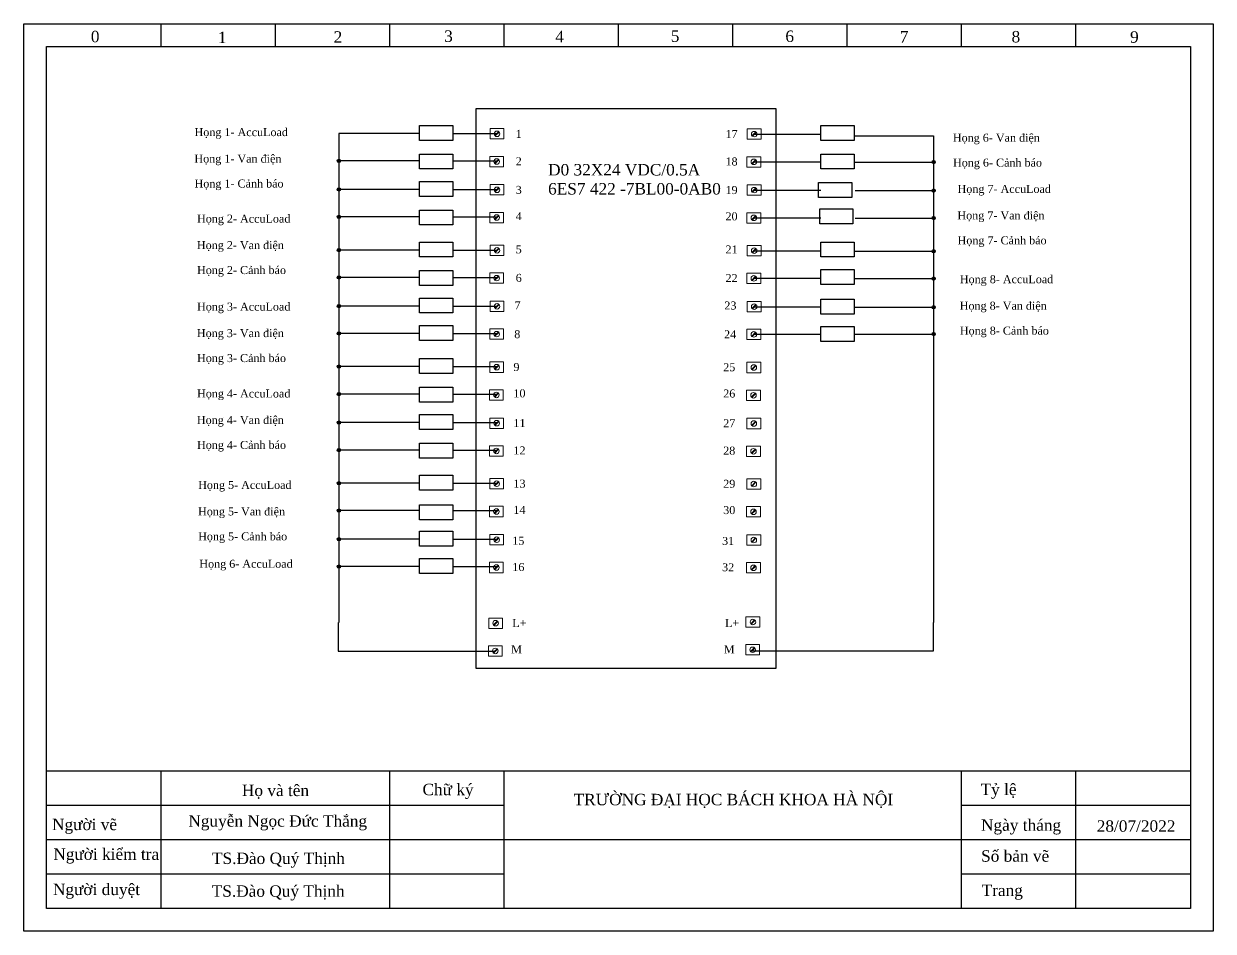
# Model space of a CAD drawing. Header units: inches. Extents: x 1440 to 4102, y 4 to 1474.
# Drawn here: x 3576 to 4096, y 1076 to 1474 of the extents above; entities that cross this region are included whole.
import ezdxf

# ---------------------------------------------------------------- set-up
doc = ezdxf.new("R2010")
doc.units = ezdxf.units.IN
doc.header["$MEASUREMENT"] = 0
doc.linetypes.add('CONTINOUS', pattern=[0])
for name, color, linetype, lineweight in [('11', 7, 'CONTINOUS', 5), ('Net chu', 240, 'Continuous', 25), ('Net vien', 5, 'Continuous', 25), ('P', 250, 'Continuous', 9)]:
    doc.layers.add(name, color=color, linetype=linetype, lineweight=lineweight)
doc.layers.add('SYMS', color=7, linetype='Continuous')
doc.layers.add('YEL_14_THHN', color=2, linetype='Continuous')
doc.styles.get("Standard").update_dxf_attribs({"font": 'times.ttf', "height": 5})

# ---------------------------------------------------------------- blocks, each defined once
blk = doc.blocks.new('DATN')
at = {"layer": 'Net vien'}
for p, q in [((50, 377), (50, 387)), ((100, 377), (100, 387)), ((150, 377), (150, 387)), ((200, 377), (200, 387)), ((250, 377), (250, 387)), ((300, 377), (300, 387)), ((350, 377), (350, 387)), ((400, 377), (400, 387)), ((400, 377), (400, 387)), ((400, 377), (400, 387)), ((400, 377), (400, 387)), ((400, 377), (400, 387)), ((400, 377), (400, 387)), ((400, 377), (400, 387)), ((400, 377), (400, 387)), ((450, 377), (450, 387)), ((0, 0), (0, 377)), ((0, 377), (500, 377)), ((500, 377), (500, 0)), ((500, 60), (0, 60)), ((50, 0), (50, 60)), ((150, 0), (150, 60)), ((200, 0), (200, 60)), ((400, 0), (400, 60)), ((450, 0), (450, 60)), ((200, 45), (0, 45)), ((500, 45), (400, 45)), ((500, 30), (0, 30)), ((200, 15), (0, 15)), ((500, 15), (400, 15)), ((500, 0), (0, 0)), ((500, 0), (0, 0))]:
    blk.add_line(p, q, dxfattribs=at)
blk.add_lwpolyline([(-10, -10), (-10, 387), (510, 387), (510, -10), (-10, -10)], close=True, dxfattribs=at)
at = {"layer": 'Net chu', "char_height": 5, "attachment_point": 1}
for s, width, insert in [('0', 5.5431, (19.32, 383.92)), ('1', 5.5431, (74.86, 383.54)), ('2', 5.5431, (125.47, 383.73)), ('3', 5.5431, (173.79, 384.09)), ('4', 5.5431, (222.35, 383.89)), ('5', 5.5431, (272.86, 384.09)), ('6', 5.5431, (322.96, 384.04)), ('7', 5.5431, (372.97, 383.78)), ('8', 5.5431, (421.84, 383.84)), ('9', 5.5431, (473.65, 383.71)), ('\\pxqc;Họ và tên', 58.6836, (70.7, 54.14)), ('\\pxqc;Chữ ký', 33.3231, (158.83, 54.51)), ('\\pxql;Tỷ lệ', 33.3231, (408.29, 54.56)), ('\\pxqc;TRƯỜNG ĐẠI HỌC BÁCH KHOA HÀ NỘI', 142.8898, (228.78, 50.11)), ('\\pxql;Người vẽ', 41.5076, (2.36, 39.22)), ('\\pxqc;Nguyễn Ngọc Đức Thắng', 92.8933, (54.57, 40.74)), ('\\pxql;Ngày tháng', 36.6969, (408.48, 38.95)), ('\\pxql;Người kiểm tra', 45.5789, (2.92, 26.23)), ('\\pxql;Số bản vẽ', 33.3231, (408.53, 25.42)), ('\\pxql;Người duyệt', 41.5076, (2.75, 10.82)), ('\\pxql;Trang', 33.3231, (408.76, 10.41))]:
    blk.add_mtext_dynamic_manual_height_columns(s, width=width, gutter_width=25, heights=[0], dxfattribs=dict(at, insert=insert))
blk = doc.blocks.new('WDDOT')
for radius in [0.72, 0.449, 0.223]:
    blk.add_circle((0, 0), radius)

msp = doc.modelspace()

# ---------------------------------------------------------------- linework, layer by layer
for points in [[(3773.78, 1436.5), (3904.78, 1436.5), (3904.78, 1191.5), (3773.78, 1191.5)], [(3749, 1429), (3763.5, 1429), (3763.5, 1422.5), (3749, 1422.5)], [(3924.5, 1429), (3939, 1429), (3939, 1422.5), (3924.5, 1422.5)], [(3749, 1416.5), (3763.5, 1416.5), (3763.5, 1410), (3749, 1410)], [(3924.5, 1416.5), (3939, 1416.5), (3939, 1410), (3924.5, 1410)], [(3749, 1404.5), (3763.5, 1404.5), (3763.5, 1398), (3749, 1398)], [(3923.5, 1404), (3938, 1404), (3938, 1397.5), (3923.5, 1397.5)], [(3749, 1392), (3763.5, 1392), (3763.5, 1385.5), (3749, 1385.5)], [(3924, 1392.5), (3938.5, 1392.5), (3938.5, 1386), (3924, 1386)], [(3749, 1378), (3763.5, 1378), (3763.5, 1371.5), (3749, 1371.5)], [(3924.5, 1378), (3939, 1378), (3939, 1371.5), (3924.5, 1371.5)], [(3749, 1365.5), (3763.5, 1365.5), (3763.5, 1359), (3749, 1359)], [(3924.5, 1366), (3939, 1366), (3939, 1359.5), (3924.5, 1359.5)], [(3749, 1353.5), (3763.5, 1353.5), (3763.5, 1347), (3749, 1347)], [(3924.5, 1353), (3939, 1353), (3939, 1346.5), (3924.5, 1346.5)], [(3749, 1341.5), (3763.5, 1341.5), (3763.5, 1335), (3749, 1335)], [(3924.5, 1341), (3939, 1341), (3939, 1334.5), (3924.5, 1334.5)], [(3749, 1327), (3763.5, 1327), (3763.5, 1320.5), (3749, 1320.5)], [(3749, 1314.5), (3763.5, 1314.5), (3763.5, 1308), (3749, 1308)], [(3749, 1302.5), (3763.5, 1302.5), (3763.5, 1296), (3749, 1296)], [(3749, 1290), (3763.5, 1290), (3763.5, 1283.5), (3749, 1283.5)], [(3749, 1276), (3763.5, 1276), (3763.5, 1269.5), (3749, 1269.5)], [(3749, 1263), (3763.5, 1263), (3763.5, 1256.5), (3749, 1256.5)], [(3749, 1251.5), (3763.5, 1251.5), (3763.5, 1245), (3749, 1245)], [(3749, 1239.5), (3763.5, 1239.5), (3763.5, 1233), (3749, 1233)]]:
    msp.add_lwpolyline(points, close=True)
at = {"layer": '11', "linetype": 'Continuous'}
for points in [[(3785.91, 1427.64), (3785.91, 1423.11), (3779.87, 1423.11), (3779.87, 1427.64)], [(3898.32, 1427.5), (3898.32, 1422.97), (3892.28, 1422.97), (3892.28, 1427.5)], [(3785.78, 1415.5), (3785.78, 1410.97), (3779.74, 1410.97), (3779.74, 1415.5)], [(3898.19, 1415.36), (3898.19, 1410.83), (3892.15, 1410.83), (3892.15, 1415.36)], [(3785.91, 1403.14), (3785.91, 1398.61), (3779.87, 1398.61), (3779.87, 1403.14)], [(3898.32, 1403), (3898.32, 1398.47), (3892.28, 1398.47), (3892.28, 1403)], [(3785.78, 1391), (3785.78, 1386.47), (3779.74, 1386.47), (3779.74, 1391)], [(3898.19, 1390.86), (3898.19, 1386.33), (3892.15, 1386.33), (3892.15, 1390.86)], [(3785.91, 1376.64), (3785.91, 1372.11), (3779.87, 1372.11), (3779.87, 1376.64)], [(3898.32, 1376.5), (3898.32, 1371.97), (3892.28, 1371.97), (3892.28, 1376.5)], [(3785.78, 1364.5), (3785.78, 1359.97), (3779.74, 1359.97), (3779.74, 1364.5)], [(3898.19, 1364.36), (3898.19, 1359.83), (3892.15, 1359.83), (3892.15, 1364.36)], [(3785.91, 1352.14), (3785.91, 1347.61), (3779.87, 1347.61), (3779.87, 1352.14)], [(3898.32, 1352), (3898.32, 1347.47), (3892.28, 1347.47), (3892.28, 1352)], [(3785.78, 1340), (3785.78, 1335.47), (3779.74, 1335.47), (3779.74, 1340)], [(3898.19, 1339.86), (3898.19, 1335.33), (3892.15, 1335.33), (3892.15, 1339.86)], [(3785.78, 1325.53), (3785.78, 1321), (3779.74, 1321), (3779.74, 1325.53)], [(3898.19, 1325.39), (3898.19, 1320.86), (3892.15, 1320.86), (3892.15, 1325.39)], [(3785.65, 1313.39), (3785.65, 1308.86), (3779.62, 1308.86), (3779.62, 1313.39)], [(3898.06, 1313.26), (3898.06, 1308.72), (3892.02, 1308.72), (3892.02, 1313.26)], [(3785.78, 1301.03), (3785.78, 1296.5), (3779.74, 1296.5), (3779.74, 1301.03)], [(3898.19, 1300.89), (3898.19, 1296.36), (3892.15, 1296.36), (3892.15, 1300.89)], [(3785.65, 1288.89), (3785.65, 1284.36), (3779.62, 1284.36), (3779.62, 1288.89)], [(3898.06, 1288.76), (3898.06, 1284.22), (3892.02, 1284.22), (3892.02, 1288.76)], [(3785.78, 1274.53), (3785.78, 1270), (3779.74, 1270), (3779.74, 1274.53)], [(3898.19, 1274.39), (3898.19, 1269.86), (3892.15, 1269.86), (3892.15, 1274.39)], [(3785.65, 1262.39), (3785.65, 1257.86), (3779.62, 1257.86), (3779.62, 1262.39)], [(3898.06, 1262.26), (3898.06, 1257.72), (3892.02, 1257.72), (3892.02, 1262.26)], [(3785.78, 1250.03), (3785.78, 1245.5), (3779.74, 1245.5), (3779.74, 1250.03)], [(3898.19, 1249.89), (3898.19, 1245.36), (3892.15, 1245.36), (3892.15, 1249.89)], [(3785.65, 1237.89), (3785.65, 1233.36), (3779.62, 1233.36), (3779.62, 1237.89)], [(3898.06, 1237.76), (3898.06, 1233.22), (3892.02, 1233.22), (3892.02, 1237.76)], [(3785.28, 1213.53), (3785.28, 1209), (3779.24, 1209), (3779.24, 1213.53)], [(3897.78, 1214.03), (3897.78, 1209.5), (3891.74, 1209.5), (3891.74, 1214.03)], [(3785.15, 1201.39), (3785.15, 1196.86), (3779.12, 1196.86), (3779.12, 1201.39)], [(3897.65, 1201.89), (3897.65, 1197.36), (3891.62, 1197.36), (3891.62, 1201.89)]]:
    msp.add_lwpolyline(points, close=True, dxfattribs=at)
at = {"layer": 'P', "color": 0, "linetype": 'Continuous'}
for points in [[(3783.65, 1426.31), (3781.95, 1424.61)], [(3782.13, 1424.43), (3783.83, 1426.13)], [(3896.06, 1426.18), (3894.36, 1424.47)], [(3894.54, 1424.29), (3896.24, 1425.99)], [(3783.52, 1414.18), (3781.82, 1412.47)], [(3782, 1412.29), (3783.7, 1413.99)], [(3895.93, 1414.04), (3894.23, 1412.34)], [(3894.41, 1412.15), (3896.11, 1413.85)], [(3783.65, 1401.81), (3781.95, 1400.11)], [(3782.13, 1399.93), (3783.83, 1401.63)], [(3896.06, 1401.68), (3894.36, 1399.97)], [(3894.54, 1399.79), (3896.24, 1401.49)], [(3783.52, 1389.68), (3781.82, 1387.97)], [(3782, 1387.79), (3783.7, 1389.49)], [(3895.93, 1389.54), (3894.23, 1387.84)], [(3894.41, 1387.65), (3896.11, 1389.35)], [(3783.65, 1375.31), (3781.95, 1373.61)], [(3782.13, 1373.43), (3783.83, 1375.13)], [(3896.06, 1375.18), (3894.36, 1373.47)], [(3894.54, 1373.29), (3896.24, 1374.99)], [(3783.52, 1363.18), (3781.82, 1361.47)], [(3782, 1361.29), (3783.7, 1362.99)], [(3895.93, 1363.04), (3894.23, 1361.34)], [(3894.41, 1361.15), (3896.11, 1362.85)], [(3783.65, 1350.81), (3781.95, 1349.11)], [(3782.13, 1348.93), (3783.83, 1350.63)], [(3896.06, 1350.68), (3894.36, 1348.97)], [(3894.54, 1348.79), (3896.24, 1350.49)], [(3783.52, 1338.68), (3781.82, 1336.97)], [(3782, 1336.79), (3783.7, 1338.49)], [(3895.93, 1338.54), (3894.23, 1336.84)], [(3894.41, 1336.65), (3896.11, 1338.35)], [(3783.52, 1324.21), (3781.82, 1322.51)], [(3782, 1322.32), (3783.7, 1324.03)], [(3895.93, 1324.07), (3894.23, 1322.37)], [(3894.41, 1322.19), (3896.11, 1323.89)], [(3783.39, 1312.07), (3781.69, 1310.37)], [(3781.87, 1310.19), (3783.58, 1311.89)], [(3895.8, 1311.93), (3894.1, 1310.23)], [(3894.28, 1310.05), (3895.98, 1311.75)], [(3783.52, 1299.71), (3781.82, 1298.01)], [(3782, 1297.82), (3783.7, 1299.53)], [(3895.93, 1299.57), (3894.23, 1297.87)], [(3894.41, 1297.69), (3896.11, 1299.39)], [(3783.39, 1287.57), (3781.69, 1285.87)], [(3781.87, 1285.69), (3783.58, 1287.39)], [(3895.8, 1287.43), (3894.1, 1285.73)], [(3894.28, 1285.55), (3895.98, 1287.25)], [(3783.52, 1273.21), (3781.82, 1271.51)], [(3782, 1271.32), (3783.7, 1273.03)], [(3895.93, 1273.07), (3894.23, 1271.37)], [(3894.41, 1271.19), (3896.11, 1272.89)], [(3783.39, 1261.07), (3781.69, 1259.37)], [(3781.87, 1259.19), (3783.58, 1260.89)], [(3895.8, 1260.93), (3894.1, 1259.23)], [(3894.28, 1259.05), (3895.98, 1260.75)], [(3783.52, 1248.71), (3781.82, 1247.01)], [(3782, 1246.82), (3783.7, 1248.53)], [(3895.93, 1248.57), (3894.23, 1246.87)], [(3894.41, 1246.69), (3896.11, 1248.39)], [(3783.39, 1236.57), (3781.69, 1234.87)], [(3781.87, 1234.69), (3783.58, 1236.39)], [(3895.8, 1236.43), (3894.1, 1234.73)], [(3894.28, 1234.55), (3895.98, 1236.25)], [(3783.02, 1212.21), (3781.32, 1210.51)], [(3781.5, 1210.32), (3783.2, 1212.03)], [(3895.52, 1212.71), (3893.82, 1211.01)], [(3894, 1210.82), (3895.7, 1212.53)], [(3782.89, 1200.07), (3781.19, 1198.37)], [(3781.37, 1198.19), (3783.08, 1199.89)], [(3895.39, 1200.57), (3893.69, 1198.87)], [(3893.87, 1198.69), (3895.58, 1200.39)]]:
    msp.add_lwpolyline(points, dxfattribs=at)
for centre in [(3782.89, 1425.37), (3895.3, 1425.23), (3782.76, 1413.23), (3895.17, 1413.1), (3782.89, 1400.87), (3895.3, 1400.73), (3782.76, 1388.73), (3895.17, 1388.6), (3782.89, 1374.37), (3895.3, 1374.23), (3782.76, 1362.23), (3895.17, 1362.1), (3782.89, 1349.87), (3895.3, 1349.73), (3782.76, 1337.73), (3895.17, 1337.6), (3782.76, 1323.27), (3895.17, 1323.13), (3782.63, 1311.13), (3895.04, 1310.99), (3782.76, 1298.77), (3895.17, 1298.63), (3782.63, 1286.63), (3895.04, 1286.49), (3782.76, 1272.27), (3895.17, 1272.13), (3782.63, 1260.13), (3895.04, 1259.99), (3782.76, 1247.77), (3895.17, 1247.63), (3782.63, 1235.63), (3895.04, 1235.49), (3782.26, 1211.27), (3894.76, 1211.77), (3782.13, 1199.13), (3894.63, 1199.63)]:
    msp.add_circle(centre, 1.21, dxfattribs=at)
at = {"layer": 'YEL_14_THHN'}
for p, q in [((3748.78, 1425.5), (3713.78, 1425.5)), ((3713.78, 1425.5), (3713.78, 1211.5)), ((3763.78, 1425.5), (3782.78, 1425.5)), ((3924.47, 1425), (3895.28, 1425)), ((3939.47, 1424.5), (3973.78, 1424.5)), ((3973.78, 1424.5), (3973.78, 1211.5)), ((3748.78, 1413.5), (3713.78, 1413.5)), ((3763.78, 1413.5), (3782.78, 1413.5)), ((3924.47, 1413), (3895.28, 1413)), ((3939.47, 1413), (3973.78, 1413)), ((3748.78, 1401), (3713.78, 1401)), ((3763.78, 1401), (3782.78, 1401)), ((3924.47, 1400.5), (3895.28, 1400.5)), ((3939.47, 1400.5), (3973.78, 1400.5)), ((3748.78, 1389), (3713.78, 1389)), ((3763.78, 1389), (3782.78, 1389)), ((3924.47, 1388.5), (3895.28, 1388.5)), ((3939.47, 1388.5), (3973.78, 1388.5)), ((3748.78, 1374.5), (3713.78, 1374.5)), ((3763.78, 1374.5), (3782.78, 1374.5)), ((3924.47, 1374), (3895.28, 1374)), ((3939.47, 1374), (3973.78, 1374)), ((3748.78, 1362.5), (3713.78, 1362.5)), ((3763.78, 1362.5), (3782.78, 1362.5)), ((3924.47, 1362), (3895.28, 1362)), ((3939.47, 1362), (3973.78, 1362)), ((3748.78, 1350), (3713.78, 1350)), ((3763.78, 1350), (3782.78, 1350)), ((3924.47, 1349.5), (3895.28, 1349.5)), ((3939.47, 1349.5), (3973.78, 1349.5)), ((3748.78, 1338), (3713.78, 1338)), ((3763.78, 1338), (3782.78, 1338)), ((3924.47, 1337.5), (3895.28, 1337.5)), ((3939, 1337.75), (3973.78, 1337.75)), ((3748.78, 1323.5), (3713.78, 1323.5)), ((3763.78, 1323.5), (3782.78, 1323.5)), ((3748.78, 1311.5), (3713.78, 1311.5)), ((3763.78, 1311.5), (3782.78, 1311.5)), ((3748.78, 1299), (3713.78, 1299)), ((3763.78, 1299), (3782.78, 1299)), ((3748.78, 1287), (3713.78, 1287)), ((3763.78, 1287), (3782.78, 1287)), ((3748.78, 1272.5), (3713.78, 1272.5)), ((3763.78, 1272.5), (3782.78, 1272.5)), ((3748.78, 1260.5), (3713.78, 1260.5)), ((3763.78, 1260.5), (3782.78, 1260.5)), ((3748.78, 1248), (3713.78, 1248)), ((3763.78, 1248), (3782.78, 1248)), ((3748.78, 1236), (3713.78, 1236)), ((3763.78, 1236), (3782.78, 1236)), ((3713.5, 1211.5), (3713.5, 1199)), ((3973.5, 1211.5), (3973.5, 1199)), ((3713.5, 1199), (3781.5, 1199)), ((3973.5, 1199), (3894, 1199))]:
    msp.add_line(p, q, dxfattribs=at)

# ---------------------------------------------------------------- block references
at = {"layer": 'Net chu'}
msp.add_blockref('DATN', (3586, 1086.5), dxfattribs=at)
at = {"layer": 'SYMS'}
for p in [(3713.78, 1413.5), (3973.78, 1413), (3713.78, 1401), (3973.78, 1400.5), (3713.78, 1389), (3973.78, 1388.5), (3713.78, 1374.5), (3973.78, 1374), (3713.78, 1362.5), (3973.78, 1362), (3713.78, 1350), (3973.78, 1349.5), (3713.78, 1338), (3973.78, 1337.75), (3713.78, 1323.5), (3713.78, 1311.5), (3713.78, 1299), (3713.78, 1287), (3713.78, 1272.5), (3713.78, 1260.5), (3713.78, 1248), (3713.78, 1236)]:
    msp.add_blockref('WDDOT', p, dxfattribs=at)

# ---------------------------------------------------------------- texts
at = {"color": 150, "char_height": 3.5, "attachment_point": 1}
for s, width, insert in [('Họng 1- AccuLoad', 48.2585, (3650.66, 1427.85)), ('Họng 6- Van điện', 61.9106, (3982.19, 1425.41)), ('Họng 1- Van điện', 61.9106, (3650.61, 1416.26)), ('Họng 6- Cảnh báo', 48.2585, (3982.24, 1414.5)), ('Họng 1- Cảnh báo', 48.2585, (3650.66, 1405.35)), ('Họng 7- AccuLoad', 48.2585, (3984.24, 1403)), ('Họng 2- AccuLoad', 48.2585, (3651.74, 1390)), ('Họng 7- Van điện', 61.9106, (3984.19, 1391.41)), ('Họng 2- Van điện', 61.9106, (3651.69, 1378.41)), ('Họng 7- Cảnh báo', 48.2585, (3984.24, 1380.5)), ('Họng 2- Cảnh báo', 48.2585, (3651.74, 1367.5)), ('Họng 8- AccuLoad', 48.2585, (3985.24, 1363.5)), ('Họng 8- Van điện', 61.9106, (3985.19, 1351.91)), ('Họng 3- AccuLoad', 48.2585, (3651.74, 1351.5)), ('Họng 3- Van điện', 61.9106, (3651.69, 1339.91)), ('Họng 8- Cảnh báo', 48.2585, (3985.24, 1341)), ('Họng 3- Cảnh báo', 48.2585, (3651.74, 1329)), ('Họng 4- AccuLoad', 48.2585, (3651.74, 1313.5)), ('Họng 4- Van điện', 61.9106, (3651.69, 1301.91)), ('Họng 4- Cảnh báo', 48.2585, (3651.74, 1291)), ('Họng 5- AccuLoad', 48.2585, (3652.24, 1273.5)), ('Họng 5- Van điện', 61.9106, (3652.19, 1261.91)), ('Họng 5- Cảnh báo', 48.2585, (3652.24, 1251)), ('Họng 6- AccuLoad', 48.2585, (3652.74, 1239))]:
    msp.add_mtext_dynamic_manual_height_columns(s, width=width, gutter_width=25, heights=[0], dxfattribs=dict(at, insert=insert))
at = {"color": 0, "char_height": 3.5, "attachment_point": 1}
for s, insert in [('1', (3791.06, 1427.08)), ('17', (3882.78, 1427)), ('2', (3791.06, 1415.08)), ('18', (3882.78, 1415)), ('3', (3791.06, 1402.58)), ('19', (3882.78, 1402.5)), ('4', (3791.06, 1391.08)), ('20', (3882.78, 1391)), ('5', (3791.06, 1376.58)), ('21', (3882.78, 1376.5)), ('6', (3791.06, 1364.08)), ('22', (3882.78, 1364)), ('7', (3790.56, 1352.08)), ('23', (3882.28, 1352)), ('8', (3790.43, 1339.45)), ('24', (3882.15, 1339.36)), ('9', (3790.06, 1325.08)), ('25', (3881.78, 1325)), ('10', (3790.06, 1313.58)), ('26', (3881.78, 1313.5)), ('11', (3790.06, 1300.58)), ('27', (3881.78, 1300.5)), ('12', (3790.06, 1288.58)), ('28', (3881.78, 1288.5)), ('13', (3790.06, 1274.08)), ('29', (3881.78, 1274)), ('14', (3790.06, 1262.58)), ('30', (3881.78, 1262.5)), ('15', (3789.56, 1249.08)), ('31', (3881.28, 1249)), ('16', (3789.56, 1237.58)), ('32', (3881.28, 1237.5)), ('L+', (3789.56, 1213.08)), ('L+', (3882.56, 1213.08)), ('M', (3789.06, 1201.58)), ('M', (3882.06, 1201.58))]:
    msp.add_mtext_dynamic_manual_height_columns(s, width=14.4277, gutter_width=13.15, heights=[2.29], dxfattribs=dict(at, insert=insert))
at = {"insert": (3805.22, 1412.14), "char_height": 5, "attachment_point": 1}
msp.add_mtext_dynamic_manual_height_columns('D0 32X24 VDC/0.5A\\P6ES7 422 -7BL00-0AB0', width=76.9564, gutter_width=25, heights=[0], dxfattribs=at)
at = {"layer": 'Net chu', "char_height": 5, "attachment_point": 1}
for s, width, insert in [('28/07/2022', 6.1952, (4045.08, 1125.02)), ('\\pxqc;TS.Đào Quý Thịnh', 58.5505, (3658.06, 1110.91)), ('\\pxqc;TS.Đào Quý Thịnh', 58.5505, (3657.95, 1096.58))]:
    msp.add_mtext_dynamic_manual_height_columns(s, width=width, gutter_width=25, heights=[0], dxfattribs=dict(at, insert=insert))

doc.saveas('drawing.dxf')
